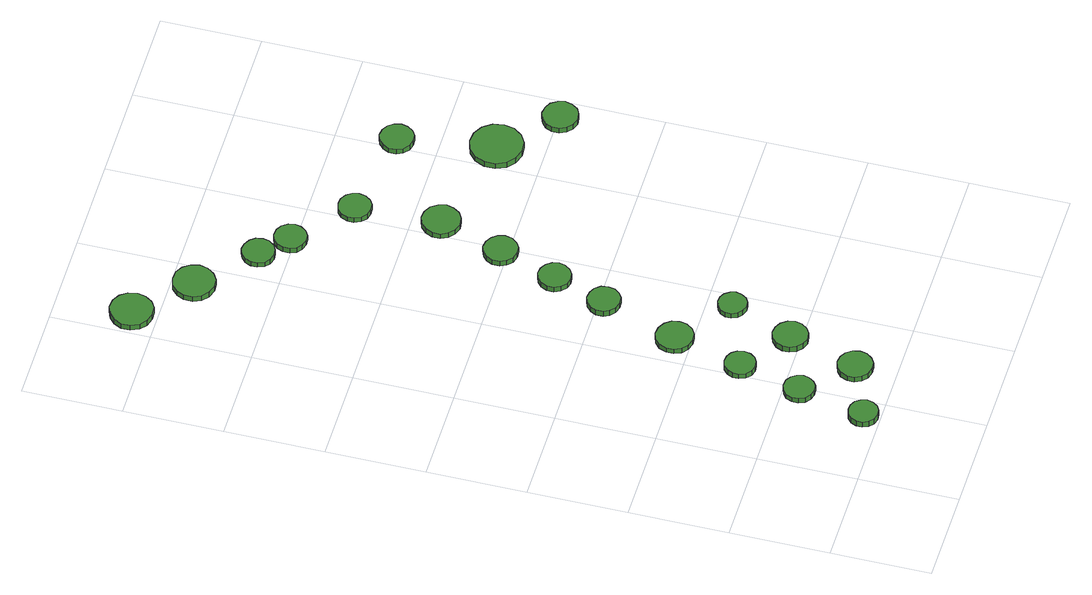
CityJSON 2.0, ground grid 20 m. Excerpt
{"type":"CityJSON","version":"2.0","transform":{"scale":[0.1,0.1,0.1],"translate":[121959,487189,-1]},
"CityObjects":{
"tree1":{"type":"SolitaryVegetationObject","attributes":{"function":"something"},"geometry":[{"type":"MultiSurface","lod":"1","boundaries":[[[0,1,2,3,4,5,6,7,8,9,10,11,12,13,14]],[[15,16,17,18,19,20,21,22,23,24,25,26,27,28,29]],[[0,29,28,1]],[[1,28,27,2]],[[2,27,26,3]],[[3,26,25,4]],[[4,25,24,5]],[[5,24,23,6]],[[6,23,22,7]],[[7,22,21,8]],[[8,21,20,9]],[[9,20,19,10]],[[10,19,18,11]],[[11,18,17,12]],[[12,17,16,13]],[[13,16,15,14]],[[14,15,29,0]]]}]},
"tree2":{"type":"SolitaryVegetationObject","attributes":{"function":"something"},"geometry":[{"type":"MultiSurface","lod":"1","boundaries":[[[30,31,32,33,34,35,36,37,38,39,40,41,42,43,44]],[[45,46,47,48,49,50,51,52,53,54,55,56,57,58,59]],[[30,59,58,31]],[[31,58,57,32]],[[32,57,56,33]],[[33,56,55,34]],[[34,55,54,35]],[[35,54,53,36]],[[36,53,52,37]],[[37,52,51,38]],[[38,51,50,39]],[[39,50,49,40]],[[40,49,48,41]],[[41,48,47,42]],[[42,47,46,43]],[[43,46,45,44]],[[44,45,59,30]]]}]},
"tree3":{"type":"SolitaryVegetationObject","attributes":{"function":"something"},"geometry":[{"type":"MultiSurface","lod":"1","boundaries":[[[60,61,62,63,64,65,66,67,68,69,70,71,72,73,74]],[[75,76,77,78,79,80,81,82,83,84,85,86,87,88,89]],[[60,89,88,61]],[[61,88,87,62]],[[62,87,86,63]],[[63,86,85,64]],[[64,85,84,65]],[[65,84,83,66]],[[66,83,82,67]],[[67,82,81,68]],[[68,81,80,69]],[[69,80,79,70]],[[70,79,78,71]],[[71,78,77,72]],[[72,77,76,73]],[[73,76,75,74]],[[74,75,89,60]]]}]},
"tree4":{"type":"SolitaryVegetationObject","attributes":{"function":"something"},"geometry":[{"type":"MultiSurface","lod":"1","boundaries":[[[90,91,92,93,94,95,96,97,98,99,100,101,102,103,104]],[[105,106,107,108,109,110,111,112,113,114,115,116,117,118,119]],[[90,119,118,91]],[[91,118,117,92]],[[92,117,116,93]],[[93,116,115,94]],[[94,115,114,95]],[[95,114,113,96]],[[96,113,112,97]],[[97,112,111,98]],[[98,111,110,99]],[[99,110,109,100]],[[100,109,108,101]],[[101,108,107,102]],[[102,107,106,103]],[[103,106,105,104]],[[104,105,119,90]]]}]},
"tree5":{"type":"SolitaryVegetationObject","attributes":{"function":"something"},"geometry":[{"type":"MultiSurface","lod":"1","boundaries":[[[120,121,122,123,124,125,126,127,128,129,130,131,132,133,134]],[[135,136,137,138,139,140,141,142,143,144,145,146,147,148,149]],[[120,149,148,121]],[[121,148,147,122]],[[122,147,146,123]],[[123,146,145,124]],[[124,145,144,125]],[[125,144,143,126]],[[126,143,142,127]],[[127,142,141,128]],[[128,141,140,129]],[[129,140,139,130]],[[130,139,138,131]],[[131,138,137,132]],[[132,137,136,133]],[[133,136,135,134]],[[134,135,149,120]]]}]},
"tree6":{"type":"SolitaryVegetationObject","attributes":{"function":"something"},"geometry":[{"type":"MultiSurface","lod":"1","boundaries":[[[150,151,152,153,154,155,156,157,158,159,160,161,162,163,164]],[[165,166,167,168,169,170,171,172,173,174,175,176,177,178,179]],[[150,179,178,151]],[[151,178,177,152]],[[152,177,176,153]],[[153,176,175,154]],[[154,175,174,155]],[[155,174,173,156]],[[156,173,172,157]],[[157,172,171,158]],[[158,171,170,159]],[[159,170,169,160]],[[160,169,168,161]],[[161,168,167,162]],[[162,167,166,163]],[[163,166,165,164]],[[164,165,179,150]]]}]},
"tree7":{"type":"SolitaryVegetationObject","attributes":{"function":"something"},"geometry":[{"type":"MultiSurface","lod":"1","boundaries":[[[180,181,182,183,184,185,186,187,188,189,190,191,192,193,194]],[[195,196,197,198,199,200,201,202,203,204,205,206,207,208,209]],[[180,209,208,181]],[[181,208,207,182]],[[182,207,206,183]],[[183,206,205,184]],[[184,205,204,185]],[[185,204,203,186]],[[186,203,202,187]],[[187,202,201,188]],[[188,201,200,189]],[[189,200,199,190]],[[190,199,198,191]],[[191,198,197,192]],[[192,197,196,193]],[[193,196,195,194]],[[194,195,209,180]]]}]},
"tree8":{"type":"SolitaryVegetationObject","attributes":{"function":"something"},"geometry":[{"type":"MultiSurface","lod":"1","boundaries":[[[210,211,212,213,214,215,216,217,218,219,220,221,222,223,224]],[[225,226,227,228,229,230,231,232,233,234,235,236,237,238,239]],[[210,239,238,211]],[[211,238,237,212]],[[212,237,236,213]],[[213,236,235,214]],[[214,235,234,215]],[[215,234,233,216]],[[216,233,232,217]],[[217,232,231,218]],[[218,231,230,219]],[[219,230,229,220]],[[220,229,228,221]],[[221,228,227,222]],[[222,227,226,223]],[[223,226,225,224]],[[224,225,239,210]]]}]},
"tree9":{"type":"SolitaryVegetationObject","attributes":{"function":"something"},"geometry":[{"type":"MultiSurface","lod":"1","boundaries":[[[240,241,242,243,244,245,246,247,248,249,250,251,252,253,254]],[[255,256,257,258,259,260,261,262,263,264,265,266,267,268,269]],[[240,269,268,241]],[[241,268,267,242]],[[242,267,266,243]],[[243,266,265,244]],[[244,265,264,245]],[[245,264,263,246]],[[246,263,262,247]],[[247,262,261,248]],[[248,261,260,249]],[[249,260,259,250]],[[250,259,258,251]],[[251,258,257,252]],[[252,257,256,253]],[[253,256,255,254]],[[254,255,269,240]]]}]},
"tree10":{"type":"SolitaryVegetationObject","attributes":{"function":"something"},"geometry":[{"type":"MultiSurface","lod":"1","boundaries":[[[270,271,272,273,274,275,276,277,278,279,280,281,282,283,284]],[[285,286,287,288,289,290,291,292,293,294,295,296,297,298,299]],[[270,299,298,271]],[[271,298,297,272]],[[272,297,296,273]],[[273,296,295,274]],[[274,295,294,275]],[[275,294,293,276]],[[276,293,292,277]],[[277,292,291,278]],[[278,291,290,279]],[[279,290,289,280]],[[280,289,288,281]],[[281,288,287,282]],[[282,287,286,283]],[[283,286,285,284]],[[284,285,299,270]]]}]},
"tree11":{"type":"SolitaryVegetationObject","attributes":{"function":"something"},"geometry":[{"type":"MultiSurface","lod":"1","boundaries":[[[300,301,302,303,304,305,306,307,308,309,310,311,312,313,314]],[[315,316,317,318,319,320,321,322,323,324,325,326,327,328,329]],[[300,329,328,301]],[[301,328,327,302]],[[302,327,326,303]],[[303,326,325,304]],[[304,325,324,305]],[[305,324,323,306]],[[306,323,322,307]],[[307,322,321,308]],[[308,321,320,309]],[[309,320,319,310]],[[310,319,318,311]],[[311,318,317,312]],[[312,317,316,313]],[[313,316,315,314]],[[314,315,329,300]]]}]},
"tree12":{"type":"SolitaryVegetationObject","attributes":{"function":"something"},"geometry":[{"type":"MultiSurface","lod":"1","boundaries":[[[330,331,332,333,334,335,336,337,338,339,340,341,342,343,344]],[[345,346,347,348,349,350,351,352,353,354,355,356,357,358,359]],[[330,359,358,331]],[[331,358,357,332]],[[332,357,356,333]],[[333,356,355,334]],[[334,355,354,335]],[[335,354,353,336]],[[336,353,352,337]],[[337,352,351,338]],[[338,351,350,339]],[[339,350,349,340]],[[340,349,348,341]],[[341,348,347,342]],[[342,347,346,343]],[[343,346,345,344]],[[344,345,359,330]]]}]},
"tree13":{"type":"SolitaryVegetationObject","attributes":{"function":"something"},"geometry":[{"type":"MultiSurface","lod":"1","boundaries":[[[360,361,362,363,364,365,366,367,368,369,370,371,372,373,374]],[[375,376,377,378,379,380,381,382,383,384,385,386,387,388,389]],[[360,389,388,361]],[[361,388,387,362]],[[362,387,386,363]],[[363,386,385,364]],[[364,385,384,365]],[[365,384,383,366]],[[366,383,382,367]],[[367,382,381,368]],[[368,381,380,369]],[[369,380,379,370]],[[370,379,378,371]],[[371,378,377,372]],[[372,377,376,373]],[[373,376,375,374]],[[374,375,389,360]]]}]},
"tree14":{"type":"SolitaryVegetationObject","attributes":{"function":"something"},"geometry":[{"type":"MultiSurface","lod":"1","boundaries":[[[390,391,392,393,394,395,396,397,398,399,400,401,402,403,404]],[[405,406,407,408,409,410,411,412,413,414,415,416,417,418,419]],[[390,419,418,391]],[[391,418,417,392]],[[392,417,416,393]],[[393,416,415,394]],[[394,415,414,395]],[[395,414,413,396]],[[396,413,412,397]],[[397,412,411,398]],[[398,411,410,399]],[[399,410,409,400]],[[400,409,408,401]],[[401,408,407,402]],[[402,407,406,403]],[[403,406,405,404]],[[404,405,419,390]]]}]},
"tree15":{"type":"SolitaryVegetationObject","attributes":{"function":"something"},"geometry":[{"type":"MultiSurface","lod":"1","boundaries":[[[420,421,422,423,424,425,426,427,428,429,430,431,432,433,434]],[[435,436,437,438,439,440,441,442,443,444,445,446,447,448,449]],[[420,449,448,421]],[[421,448,447,422]],[[422,447,446,423]],[[423,446,445,424]],[[424,445,444,425]],[[425,444,443,426]],[[426,443,442,427]],[[427,442,441,428]],[[428,441,440,429]],[[429,440,439,430]],[[430,439,438,431]],[[431,438,437,432]],[[432,437,436,433]],[[433,436,435,434]],[[434,435,449,420]]]}]},
"tree16":{"type":"SolitaryVegetationObject","attributes":{"function":"something"},"geometry":[{"type":"MultiSurface","lod":"1","boundaries":[[[450,451,452,453,454,455,456,457,458,459,460,461,462,463,464]],[[465,466,467,468,469,470,471,472,473,474,475,476,477,478,479]],[[450,479,478,451]],[[451,478,477,452]],[[452,477,476,453]],[[453,476,475,454]],[[454,475,474,455]],[[455,474,473,456]],[[456,473,472,457]],[[457,472,471,458]],[[458,471,470,459]],[[459,470,469,460]],[[460,469,468,461]],[[461,468,467,462]],[[462,467,466,463]],[[463,466,465,464]],[[464,465,479,450]]]}]},
"tree17":{"type":"SolitaryVegetationObject","attributes":{"function":"something"},"geometry":[{"type":"MultiSurface","lod":"1","boundaries":[[[480,481,482,483,484,485,486,487,488,489,490,491,492,493,494]],[[495,496,497,498,499,500,501,502,503,504,505,506,507,508,509]],[[480,509,508,481]],[[481,508,507,482]],[[482,507,506,483]],[[483,506,505,484]],[[484,505,504,485]],[[485,504,503,486]],[[486,503,502,487]],[[487,502,501,488]],[[488,501,500,489]],[[489,500,499,490]],[[490,499,498,491]],[[491,498,497,492]],[[492,497,496,493]],[[493,496,495,494]],[[494,495,509,480]]]}]},
"tree18":{"type":"SolitaryVegetationObject","attributes":{"function":"something"},"geometry":[{"type":"MultiSurface","lod":"1","boundaries":[[[510,511,512,513,514,515,516,517,518,519,520,521,522,523,524]],[[525,526,527,528,529,530,531,532,533,534,535,536,537,538,539]],[[510,539,538,511]],[[511,538,537,512]],[[512,537,536,513]],[[513,536,535,514]],[[514,535,534,515]],[[515,534,533,516]],[[516,533,532,517]],[[517,532,531,518]],[[518,531,530,519]],[[519,530,529,520]],[[520,529,528,521]],[[521,528,527,522]],[[522,527,526,523]],[[523,526,525,524]],[[524,525,539,510]]]}]},
"tree19":{"type":"SolitaryVegetationObject","attributes":{"function":"something"},"geometry":[{"type":"MultiSurface","lod":"1","boundaries":[[[540,541,542,543,544,545,546,547,548,549,550,551,552,553,554]],[[555,556,557,558,559,560,561,562,563,564,565,566,567,568,569]],[[540,569,568,541]],[[541,568,567,542]],[[542,567,566,543]],[[543,566,565,544]],[[544,565,564,545]],[[545,564,563,546]],[[546,563,562,547]],[[547,562,561,548]],[[548,561,560,549]],[[549,560,559,550]],[[550,559,558,551]],[[551,558,557,552]],[[552,557,556,553]],[[553,556,555,554]],[[554,555,569,540]]]}]}
},
"vertices":[
[187,33,28],[184,45,28],[177,55,28],[166,61,28],[154,62,28],[142,59,28],[133,50,28],[128,39,28],[128,27,28],[133,16,28],[142,7,28],[154,4,28],[166,5,28],[177,11,28],[184,21,28],[184,21,15],[177,11,15],[166,5,15],[154,4,15],[142,7,15],[133,16,15],[128,27,15],[128,39,15],[133,50,15],[142,59,15],[154,62,15],[166,61,15],[177,55,15],[184,45,15],[187,33,15],
[220,168,24],[217,181,24],[210,191,24],[199,198,24],[186,199,24],[174,195,24],[164,187,24],[159,175,24],[159,162,24],[164,150,24],[174,142,24],[186,138,24],[199,139,24],[210,146,24],[217,156,24],[217,156,12],[210,146,12],[199,139,12],[186,138,12],[174,142,12],[164,150,12],[159,162,12],[159,175,12],[164,187,12],[174,195,12],[186,199,12],[199,198,12],[210,191,12],[217,181,12],[220,168,12],
[310,81,24],[307,95,24],[298,107,24],[286,114,24],[272,116,24],[258,111,24],[247,102,24],[241,88,24],[241,74,24],[247,61,24],[258,51,24],[272,47,24],[286,48,24],[298,55,24],[307,67,24],[307,67,11],[298,55,11],[286,48,11],[272,47,11],[258,51,11],[247,61,11],[241,74,11],[241,88,11],[247,102,11],[258,111,11],[272,116,11],[286,114,11],[298,107,11],[307,95,11],[310,81,11],
[251,294,24],[248,307,24],[241,317,24],[230,323,24],[217,325,24],[205,321,24],[195,312,24],[190,300,24],[190,288,24],[195,276,24],[205,267,24],[217,263,24],[230,265,24],[241,271,24],[248,281,24],[248,281,12],[241,271,12],[230,265,12],[217,263,12],[205,267,12],[195,276,12],[190,288,12],[190,300,12],[195,312,12],[205,321,12],[217,325,12],[230,323,12],[241,317,12],[248,307,12],[251,294,12],
[288,432,30],[285,447,30],[276,459,30],[262,467,30],[247,469,30],[232,464,30],[221,454,30],[215,439,30],[215,424,30],[221,410,30],[232,400,30],[247,395,30],[262,396,30],[276,404,30],[285,417,30],[285,417,18],[276,404,18],[262,396,18],[247,395,18],[232,400,18],[221,410,18],[215,424,18],[215,439,18],[221,454,18],[232,464,18],[247,469,18],[262,467,18],[276,459,18],[285,447,18],[288,432,18],
[352,221,24],[349,235,24],[340,247,24],[328,254,24],[313,256,24],[300,251,24],[289,241,24],[283,228,24],[283,214,24],[289,201,24],[300,191,24],[313,186,24],[328,188,24],[340,195,24],[349,207,24],[349,207,11],[340,195,11],[328,188,11],[313,186,11],[300,191,11],[289,201,11],[283,214,11],[283,228,11],[289,241,11],[300,251,11],[313,256,11],[328,254,11],[340,247,11],[349,235,11],[352,221,11],
[393,349,27],[390,360,27],[383,370,27],[373,376,27],[361,377,27],[350,373,27],[341,365,27],[336,355,27],[336,343,27],[341,332,27],[350,324,27],[361,320,27],[373,321,27],[383,327,27],[390,337,27],[390,337,15],[383,327,15],[373,321,15],[361,320,15],[350,324,15],[341,332,15],[336,343,15],[336,355,15],[341,365,15],[350,373,15],[361,377,15],[373,376,15],[383,370,15],[390,360,15],[393,349,15],
[88,1450,27],[84,1468,27],[74,1482,27],[59,1491,27],[41,1493,27],[24,1487,27],[11,1475,27],[3,1459,27],[3,1441,27],[11,1425,27],[24,1413,27],[41,1408,27],[59,1409,27],[74,1418,27],[84,1433,27],[84,1433,14],[74,1418,14],[59,1409,14],[41,1408,14],[24,1413,14],[11,1425,14],[3,1441,14],[3,1459,14],[11,1475,14],[24,1487,14],[41,1493,14],[59,1491,14],[74,1482,14],[84,1468,14],[88,1450,14],
[339,587,30],[337,601,30],[328,612,30],[317,618,30],[303,620,30],[290,616,30],[280,606,30],[274,594,30],[274,580,30],[280,568,30],[290,559,30],[303,555,30],[317,556,30],[328,563,30],[337,574,30],[337,574,17],[328,563,17],[317,556,17],[303,555,17],[290,559,17],[280,568,17],[274,580,17],[274,594,17],[280,606,17],[290,616,17],[303,620,17],[317,618,17],[328,612,17],[337,601,17],[339,587,17],
[191,1355,26],[187,1372,26],[177,1386,26],[162,1395,26],[145,1396,26],[128,1391,26],[115,1379,26],[108,1364,26],[108,1346,26],[115,1330,26],[128,1319,26],[145,1313,26],[162,1315,26],[177,1324,26],[187,1338,26],[187,1338,13],[177,1324,13],[162,1315,13],[145,1313,13],[128,1319,13],[115,1330,13],[108,1346,13],[108,1364,13],[115,1379,13],[128,1391,13],[145,1396,13],[162,1395,13],[177,1386,13],[187,1372,13],[191,1355,13],
[381,696,23],[378,709,23],[370,720,23],[358,727,23],[345,729,23],[332,724,23],[322,715,23],[316,703,23],[316,689,23],[322,677,23],[332,667,23],[345,663,23],[358,665,23],[370,672,23],[378,683,23],[378,683,11],[370,672,11],[358,665,11],[345,663,11],[332,667,11],[322,677,11],[316,689,11],[316,703,11],[322,715,11],[332,724,11],[345,729,11],[358,727,11],[370,720,11],[378,709,11],[381,696,11],
[423,814,22],[420,828,22],[411,839,22],[399,846,22],[385,848,22],[371,843,22],[361,834,22],[355,821,22],[355,807,22],[361,794,22],[371,784,22],[385,780,22],[399,781,22],[411,788,22],[420,800,22],[420,800,10],[411,788,10],[399,781,10],[385,780,10],[371,784,10],[361,794,10],[355,807,10],[355,821,10],[361,834,10],[371,843,10],[385,848,10],[399,846,10],[411,839,10],[420,828,10],[423,814,10],
[290,1257,26],[287,1271,26],[279,1281,26],[267,1288,26],[254,1290,26],[241,1285,26],[231,1276,26],[226,1264,26],[226,1251,26],[231,1238,26],[241,1229,26],[254,1225,26],[267,1227,26],[279,1233,26],[287,1244,26],[287,1244,14],[279,1233,14],[267,1227,14],[254,1225,14],[241,1229,14],[231,1238,14],[226,1251,14],[226,1264,14],[231,1276,14],[241,1285,14],[254,1290,14],[267,1288,14],[279,1281,14],[287,1271,14],[290,1257,14],
[342,1208,26],[339,1221,26],[331,1232,26],[319,1239,26],[306,1240,26],[293,1236,26],[283,1227,26],[278,1215,26],[278,1201,26],[283,1189,26],[293,1180,26],[306,1176,26],[319,1177,26],[331,1184,26],[339,1195,26],[339,1195,14],[331,1184,14],[319,1177,14],[306,1176,14],[293,1180,14],[283,1189,14],[278,1201,14],[278,1215,14],[283,1227,14],[293,1236,14],[306,1240,14],[319,1239,14],[331,1232,14],[339,1221,14],[342,1208,14],
[467,942,26],[463,958,26],[454,971,26],[440,979,26],[424,981,26],[409,976,26],[397,965,26],[390,950,26],[390,934,26],[397,920,26],[409,909,26],[424,904,26],[440,906,26],[454,914,26],[463,927,26],[463,927,14],[454,914,14],[440,906,14],[424,904,14],[409,909,14],[397,920,14],[390,934,14],[390,950,14],[397,965,14],[409,976,14],[424,981,14],[440,979,14],[454,971,14],[463,958,14],[467,942,14],
[451,1111,27],[448,1124,27],[440,1135,27],[428,1142,27],[415,1143,27],[402,1139,27],[392,1130,27],[386,1117,27],[386,1104,27],[392,1091,27],[402,1082,27],[415,1078,27],[428,1079,27],[440,1086,27],[448,1097,27],[448,1097,15],[440,1086,15],[428,1079,15],[415,1078,15],[402,1082,15],[392,1091,15],[386,1104,15],[386,1117,15],[392,1130,15],[402,1139,15],[415,1143,15],[428,1142,15],[440,1135,15],[448,1124,15],[451,1111,15],
[697,892,27],[693,913,27],[680,931,27],[661,942,27],[640,944,27],[619,937,27],[603,923,27],[594,903,27],[594,881,27],[603,861,27],[619,847,27],[640,840,27],[661,842,27],[680,853,27],[693,871,27],[693,871,14],[680,853,14],[661,842,14],[640,840,14],[619,847,14],[603,861,14],[594,881,14],[594,903,14],[603,923,14],[619,937,14],[640,944,14],[661,942,14],[680,931,14],[693,913,14],[697,892,14],
[645,1080,29],[642,1094,29],[634,1105,29],[622,1112,29],[608,1114,29],[595,1110,29],[584,1100,29],[578,1087,29],[578,1073,29],[584,1060,29],[595,1051,29],[608,1047,29],[622,1048,29],[634,1055,29],[642,1067,29],[642,1067,17],[634,1055,17],[622,1048,17],[608,1047,17],[595,1051,17],[584,1060,17],[578,1073,17],[578,1087,17],[584,1100,17],[595,1110,17],[608,1114,17],[622,1112,17],[634,1105,17],[642,1094,17],[645,1080,17],
[792,797,21],[788,811,21],[780,823,21],[767,830,21],[752,832,21],[738,827,21],[727,818,21],[721,804,21],[721,789,21],[727,776,21],[738,766,21],[752,761,21],[767,763,21],[780,770,21],[788,782,21],[788,782,8],[780,770,8],[767,763,8],[752,761,8],[738,766,8],[727,776,8],[721,789,8],[721,804,8],[727,818,8],[738,827,8],[752,832,8],[767,830,8],[780,823,8],[788,811,8],[792,797,8]
]}
